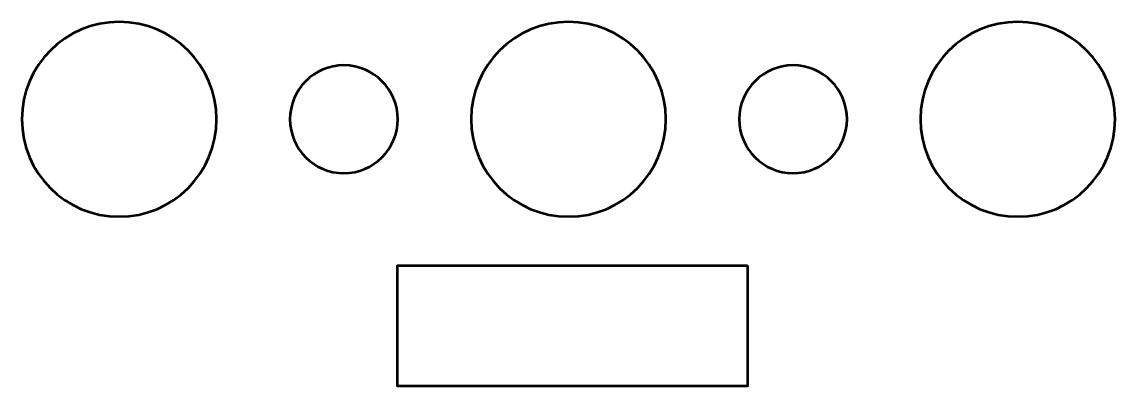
# Model space of a CAD drawing. Header units: centimetres. Extents: x -11.83 to -8.18, y -10.89 to -9.68.
import ezdxf

# ---------------------------------------------------------------- set-up
doc = ezdxf.new("R2010")
doc.units = ezdxf.units.CM
doc.header["$MEASUREMENT"] = 0
doc.layers.add('Layer 1', color=7, linetype='Continuous')

msp = doc.modelspace()

# ---------------------------------------------------------------- linework, layer by layer
at = {"layer": 'Layer 1', "lineweight": 53}
for points in [[(-11.82503, -10.00002), (-11.82503, -9.82053), (-11.67952, -9.67502), (-11.50003, -9.67502), (-11.50003, -9.67502), (-11.32054, -9.67502), (-11.17503, -9.82053), (-11.17503, -10.00002), (-11.17503, -10.00002), (-11.17503, -10.17951), (-11.32054, -10.32502), (-11.50003, -10.32502), (-11.50003, -10.32502), (-11.67952, -10.32502), (-11.82503, -10.17951), (-11.82503, -10.00002)], [(-10.32503, -10.00002), (-10.32503, -9.82053), (-10.17952, -9.67502), (-10.00003, -9.67502), (-10.00003, -9.67502), (-9.82054, -9.67502), (-9.67503, -9.82053), (-9.67503, -10.00002), (-9.67503, -10.00002), (-9.67503, -10.17951), (-9.82054, -10.32502), (-10.00003, -10.32502), (-10.00003, -10.32502), (-10.17952, -10.32502), (-10.32503, -10.17951), (-10.32503, -10.00002)], [(-8.82503, -10.00002), (-8.82503, -9.82053), (-8.67952, -9.67502), (-8.50003, -9.67502), (-8.50003, -9.67502), (-8.32054, -9.67502), (-8.17503, -9.82053), (-8.17503, -10.00002), (-8.17503, -10.00002), (-8.17503, -10.17951), (-8.32054, -10.32502), (-8.50003, -10.32502), (-8.50003, -10.32502), (-8.67952, -10.32502), (-8.82503, -10.17951), (-8.82503, -10.00002)], [(-10.93003, -10.00002), (-10.93003, -9.90061), (-10.84944, -9.82002), (-10.75003, -9.82002), (-10.75003, -9.82002), (-10.65062, -9.82002), (-10.57003, -9.90061), (-10.57003, -10.00002), (-10.57003, -10.00002), (-10.57003, -10.09943), (-10.65062, -10.18002), (-10.75003, -10.18002), (-10.75003, -10.18002), (-10.84944, -10.18002), (-10.93003, -10.09943), (-10.93003, -10.00002)], [(-9.43003, -10.00002), (-9.43003, -9.90061), (-9.34944, -9.82002), (-9.25003, -9.82002), (-9.25003, -9.82002), (-9.15062, -9.82002), (-9.07003, -9.90061), (-9.07003, -10.00002), (-9.07003, -10.00002), (-9.07003, -10.09943), (-9.15062, -10.18002), (-9.25003, -10.18002), (-9.25003, -10.18002), (-9.34944, -10.18002), (-9.43003, -10.09943), (-9.43003, -10.00002)], [(-9.40288, -10.48752), (-9.40288, -10.48752), (-10.57075, -10.48752), (-10.57075, -10.48752), (-10.57075, -10.48752), (-10.57075, -10.48752), (-10.57075, -10.89051), (-10.57075, -10.89051), (-10.57075, -10.89051), (-10.57075, -10.89051), (-9.40288, -10.89051), (-9.40288, -10.89051), (-9.40288, -10.89051), (-9.40288, -10.89051), (-9.40288, -10.48752), (-9.40288, -10.48752)]]:
    msp.add_open_spline(points, degree=3, knots=[0, 0, 0, 0, 0.2, 0.2, 0.2, 0.2, 0.4, 0.4, 0.4, 0.4, 0.6, 0.6, 0.6, 0.6, 1, 1, 1, 1], dxfattribs=at)

doc.saveas('drawing.dxf')
